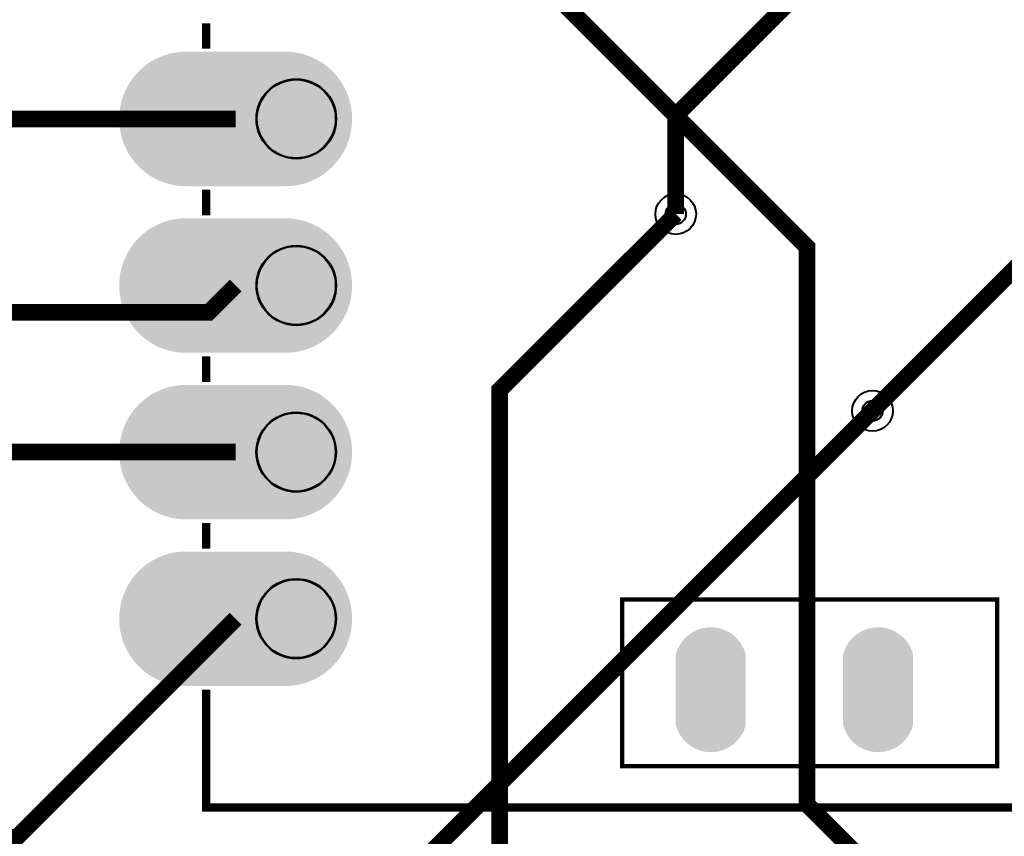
# Model space of a CAD drawing. Header units: millimetres. Extents: x -33 to 33, y -33 to 69.
# Drawn here: x 10 to 25.01, y 46.01 to 58.46 of the extents above; entities that cross this region are included whole.
import ezdxf

# ---------------------------------------------------------------- set-up
doc = ezdxf.new("R2010")
doc.units = ezdxf.units.MM
for name, color, linetype, true_color in [('BottomLayer', 7, 'Continuous', 0x0000ff), ('BottomSolderMaskLayer', 7, 'Continuous', 0xaa00ff), ('Hole', 7, 'Continuous', 0x222222), ('Multi-Layer', 7, 'Continuous', 0xc0c0c0), ('TopLayer', 7, 'Continuous', 0xff0000), ('TopPasteMaskLayer', 7, 'Continuous', 0x808080), ('TopSilkLayer', 7, 'Continuous', 0xffcc00), ('TopSolderMaskLayer', 7, 'Continuous', 0x800080)]:
    doc.layers.add(name, color=color, linetype=linetype, true_color=true_color)

msp = doc.modelspace()

# ---------------------------------------------------------------- hatches: boundary and pattern name
at = {"layer": 'BottomSolderMaskLayer'}
for points in [[(12.53, 55.925), (12.48, 55.926), (12.429, 55.93), (12.379, 55.936), (12.329, 55.945), (12.28, 55.957), (12.232, 55.971), (12.184, 55.987), (12.137, 56.006), (12.09, 56.027), (12.045, 56.05), (12.002, 56.075), (11.959, 56.103), (11.918, 56.133), (11.879, 56.165), (11.841, 56.199), (11.804, 56.234), (11.77, 56.272), (11.738, 56.311), (11.707, 56.352), (11.679, 56.394), (11.652, 56.437), (11.628, 56.482), (11.606, 56.528), (11.586, 56.576), (11.569, 56.624), (11.554, 56.672), (11.542, 56.722), (11.532, 56.772), (11.524, 56.822), (11.519, 56.873), (11.517, 56.924), (11.517, 56.975), (11.519, 57.027), (11.524, 57.077), (11.532, 57.128), (11.542, 57.178), (11.554, 57.228), (11.569, 57.276), (11.586, 57.324), (11.606, 57.371), (11.628, 57.418), (11.652, 57.462), (11.679, 57.506), (11.707, 57.548), (11.738, 57.589), (11.77, 57.628), (11.804, 57.666), (11.841, 57.701), (11.879, 57.735), (11.918, 57.767), (11.959, 57.797), (12.002, 57.825), (12.045, 57.85), (12.09, 57.873), (12.137, 57.894), (12.184, 57.913), (12.232, 57.929), (12.28, 57.943), (12.329, 57.955), (12.379, 57.963), (12.429, 57.97), (12.48, 57.974), (12.53, 57.975), (14.053, 57.975), (14.104, 57.974), (14.154, 57.97), (14.204, 57.963), (14.254, 57.955), (14.303, 57.943), (14.352, 57.929), (14.4, 57.913), (14.447, 57.894), (14.493, 57.873), (14.538, 57.85), (14.582, 57.825), (14.624, 57.797), (14.665, 57.767), (14.705, 57.735), (14.743, 57.701), (14.779, 57.666), (14.813, 57.628), (14.846, 57.589), (14.877, 57.548), (14.905, 57.506), (14.931, 57.462), (14.956, 57.418), (14.978, 57.371), (14.997, 57.324), (15.014, 57.276), (15.029, 57.228), (15.042, 57.178), (15.052, 57.128), (15.059, 57.077), (15.064, 57.027), (15.067, 56.975), (15.067, 56.924), (15.064, 56.873), (15.059, 56.822), (15.052, 56.772), (15.042, 56.722), (15.029, 56.672), (15.014, 56.624), (14.997, 56.576), (14.978, 56.528), (14.956, 56.482), (14.931, 56.437), (14.905, 56.394), (14.877, 56.352), (14.846, 56.311), (14.813, 56.272), (14.779, 56.234), (14.743, 56.199), (14.705, 56.165), (14.665, 56.133), (14.624, 56.103), (14.582, 56.075), (14.538, 56.05), (14.493, 56.027), (14.447, 56.006), (14.4, 55.987), (14.352, 55.971), (14.303, 55.957), (14.254, 55.945), (14.204, 55.936), (14.154, 55.93), (14.104, 55.926), (14.053, 55.925)], [(12.53, 53.385), (12.48, 53.386), (12.429, 53.39), (12.379, 53.396), (12.329, 53.405), (12.28, 53.417), (12.231, 53.431), (12.184, 53.447), (12.136, 53.466), (12.09, 53.487), (12.045, 53.51), (12.002, 53.535), (11.959, 53.563), (11.918, 53.593), (11.879, 53.625), (11.841, 53.659), (11.804, 53.694), (11.77, 53.732), (11.738, 53.771), (11.707, 53.812), (11.679, 53.854), (11.652, 53.898), (11.628, 53.942), (11.606, 53.988), (11.586, 54.036), (11.569, 54.084), (11.554, 54.132), (11.542, 54.182), (11.532, 54.232), (11.524, 54.283), (11.519, 54.333), (11.517, 54.384), (11.517, 54.435), (11.519, 54.487), (11.524, 54.537), (11.532, 54.588), (11.542, 54.638), (11.554, 54.688), (11.569, 54.736), (11.586, 54.784), (11.606, 54.831), (11.628, 54.878), (11.652, 54.922), (11.679, 54.966), (11.707, 55.008), (11.738, 55.049), (11.77, 55.088), (11.804, 55.126), (11.841, 55.161), (11.879, 55.195), (11.918, 55.227), (11.959, 55.257), (12.002, 55.285), (12.045, 55.31), (12.09, 55.333), (12.136, 55.354), (12.184, 55.373), (12.231, 55.389), (12.28, 55.403), (12.329, 55.415), (12.379, 55.423), (12.429, 55.43), (12.48, 55.434), (12.53, 55.435), (14.053, 55.435), (14.104, 55.434), (14.154, 55.43), (14.204, 55.423), (14.254, 55.415), (14.303, 55.403), (14.352, 55.389), (14.4, 55.373), (14.447, 55.354), (14.493, 55.333), (14.538, 55.31), (14.582, 55.285), (14.624, 55.257), (14.665, 55.227), (14.705, 55.195), (14.743, 55.161), (14.779, 55.126), (14.813, 55.088), (14.846, 55.049), (14.876, 55.008), (14.905, 54.966), (14.931, 54.922), (14.956, 54.878), (14.977, 54.831), (14.997, 54.784), (15.014, 54.736), (15.029, 54.688), (15.042, 54.638), (15.052, 54.588), (15.059, 54.537), (15.064, 54.487), (15.067, 54.435), (15.067, 54.384), (15.064, 54.333), (15.059, 54.283), (15.052, 54.232), (15.042, 54.182), (15.029, 54.132), (15.014, 54.084), (14.997, 54.036), (14.977, 53.988), (14.956, 53.942), (14.931, 53.898), (14.905, 53.854), (14.876, 53.812), (14.846, 53.771), (14.813, 53.732), (14.779, 53.694), (14.743, 53.659), (14.705, 53.625), (14.665, 53.593), (14.624, 53.563), (14.582, 53.535), (14.538, 53.51), (14.493, 53.487), (14.447, 53.466), (14.4, 53.447), (14.352, 53.431), (14.303, 53.417), (14.254, 53.405), (14.204, 53.396), (14.154, 53.39), (14.104, 53.386), (14.053, 53.385)], [(12.53, 50.845), (12.48, 50.846), (12.429, 50.85), (12.379, 50.856), (12.329, 50.865), (12.28, 50.877), (12.232, 50.891), (12.184, 50.907), (12.137, 50.926), (12.09, 50.947), (12.045, 50.97), (12.002, 50.995), (11.959, 51.023), (11.918, 51.053), (11.879, 51.085), (11.841, 51.119), (11.804, 51.154), (11.77, 51.192), (11.738, 51.231), (11.707, 51.272), (11.679, 51.314), (11.652, 51.358), (11.628, 51.402), (11.606, 51.448), (11.586, 51.496), (11.569, 51.544), (11.554, 51.592), (11.542, 51.642), (11.532, 51.692), (11.524, 51.743), (11.519, 51.793), (11.517, 51.844), (11.517, 51.895), (11.519, 51.947), (11.524, 51.997), (11.532, 52.048), (11.542, 52.098), (11.554, 52.148), (11.569, 52.196), (11.586, 52.244), (11.606, 52.291), (11.628, 52.338), (11.652, 52.382), (11.679, 52.426), (11.707, 52.468), (11.738, 52.509), (11.77, 52.548), (11.804, 52.586), (11.841, 52.621), (11.879, 52.655), (11.918, 52.687), (11.959, 52.717), (12.002, 52.745), (12.045, 52.77), (12.09, 52.793), (12.137, 52.814), (12.184, 52.833), (12.232, 52.849), (12.28, 52.863), (12.329, 52.875), (12.379, 52.883), (12.429, 52.89), (12.48, 52.894), (12.53, 52.895), (14.053, 52.895), (14.104, 52.894), (14.154, 52.89), (14.204, 52.883), (14.254, 52.875), (14.303, 52.863), (14.352, 52.849), (14.4, 52.833), (14.447, 52.814), (14.493, 52.793), (14.538, 52.77), (14.582, 52.745), (14.624, 52.717), (14.665, 52.687), (14.705, 52.655), (14.743, 52.621), (14.779, 52.586), (14.813, 52.548), (14.846, 52.509), (14.876, 52.468), (14.905, 52.426), (14.931, 52.382), (14.956, 52.338), (14.977, 52.291), (14.997, 52.244), (15.014, 52.196), (15.029, 52.148), (15.042, 52.098), (15.052, 52.048), (15.059, 51.997), (15.064, 51.947), (15.067, 51.895), (15.067, 51.844), (15.064, 51.793), (15.059, 51.743), (15.052, 51.692), (15.042, 51.642), (15.029, 51.592), (15.014, 51.544), (14.997, 51.496), (14.977, 51.448), (14.956, 51.402), (14.931, 51.358), (14.905, 51.314), (14.876, 51.272), (14.846, 51.231), (14.813, 51.192), (14.779, 51.154), (14.743, 51.119), (14.705, 51.085), (14.665, 51.053), (14.624, 51.023), (14.582, 50.995), (14.538, 50.97), (14.493, 50.947), (14.447, 50.926), (14.4, 50.907), (14.352, 50.891), (14.303, 50.877), (14.254, 50.865), (14.204, 50.856), (14.154, 50.85), (14.104, 50.846), (14.053, 50.845)], [(12.53, 48.305), (12.48, 48.306), (12.429, 48.31), (12.379, 48.316), (12.329, 48.325), (12.28, 48.337), (12.232, 48.351), (12.184, 48.367), (12.137, 48.386), (12.09, 48.407), (12.045, 48.43), (12.002, 48.455), (11.959, 48.483), (11.918, 48.513), (11.879, 48.545), (11.841, 48.579), (11.804, 48.614), (11.77, 48.652), (11.738, 48.691), (11.707, 48.732), (11.679, 48.774), (11.652, 48.818), (11.628, 48.862), (11.606, 48.908), (11.586, 48.956), (11.569, 49.004), (11.554, 49.052), (11.542, 49.102), (11.532, 49.152), (11.524, 49.203), (11.519, 49.253), (11.517, 49.305), (11.517, 49.355), (11.519, 49.407), (11.524, 49.457), (11.532, 49.508), (11.542, 49.558), (11.554, 49.608), (11.569, 49.656), (11.586, 49.704), (11.606, 49.751), (11.628, 49.798), (11.652, 49.842), (11.679, 49.886), (11.707, 49.928), (11.738, 49.969), (11.77, 50.008), (11.804, 50.046), (11.841, 50.081), (11.879, 50.115), (11.918, 50.147), (11.959, 50.177), (12.002, 50.205), (12.045, 50.23), (12.09, 50.253), (12.137, 50.274), (12.184, 50.293), (12.232, 50.309), (12.28, 50.323), (12.329, 50.335), (12.379, 50.343), (12.429, 50.35), (12.48, 50.354), (12.53, 50.355), (14.053, 50.355), (14.104, 50.354), (14.154, 50.35), (14.204, 50.343), (14.254, 50.335), (14.303, 50.323), (14.352, 50.309), (14.4, 50.293), (14.447, 50.274), (14.493, 50.253), (14.538, 50.23), (14.582, 50.205), (14.624, 50.177), (14.665, 50.147), (14.705, 50.115), (14.743, 50.081), (14.779, 50.046), (14.813, 50.008), (14.846, 49.969), (14.876, 49.928), (14.905, 49.886), (14.931, 49.842), (14.956, 49.798), (14.977, 49.751), (14.997, 49.704), (15.014, 49.656), (15.029, 49.608), (15.042, 49.558), (15.052, 49.508), (15.059, 49.457), (15.064, 49.407), (15.067, 49.355), (15.067, 49.305), (15.064, 49.253), (15.059, 49.203), (15.052, 49.152), (15.042, 49.102), (15.029, 49.052), (15.014, 49.004), (14.997, 48.956), (14.977, 48.908), (14.956, 48.862), (14.931, 48.818), (14.905, 48.774), (14.876, 48.732), (14.846, 48.691), (14.813, 48.652), (14.779, 48.614), (14.743, 48.579), (14.705, 48.545), (14.665, 48.513), (14.624, 48.483), (14.582, 48.455), (14.538, 48.43), (14.493, 48.407), (14.447, 48.386), (14.4, 48.367), (14.352, 48.351), (14.303, 48.337), (14.254, 48.325), (14.204, 48.316), (14.154, 48.31), (14.104, 48.306), (14.053, 48.305)]]:
    msp.add_hatch(color=256, dxfattribs=at).paths.add_polyline_path(points)
at = {"layer": 'Multi-Layer'}
for points in [[(12.541, 55.95), (12.492, 55.952), (12.442, 55.956), (12.392, 55.962), (12.343, 55.97), (12.295, 55.981), (12.247, 55.995), (12.199, 56.011), (12.153, 56.029), (12.108, 56.049), (12.063, 56.072), (12.02, 56.097), (11.978, 56.124), (11.938, 56.153), (11.899, 56.184), (11.861, 56.217), (11.826, 56.252), (11.792, 56.289), (11.76, 56.327), (11.73, 56.366), (11.702, 56.408), (11.676, 56.45), (11.652, 56.494), (11.63, 56.539), (11.611, 56.585), (11.594, 56.632), (11.579, 56.679), (11.567, 56.728), (11.557, 56.776), (11.55, 56.826), (11.545, 56.875), (11.542, 56.925), (11.542, 56.975), (11.545, 57.025), (11.55, 57.074), (11.557, 57.124), (11.567, 57.172), (11.579, 57.221), (11.594, 57.268), (11.611, 57.315), (11.63, 57.361), (11.652, 57.406), (11.676, 57.45), (11.702, 57.492), (11.73, 57.533), (11.76, 57.573), (11.792, 57.611), (11.826, 57.648), (11.861, 57.683), (11.899, 57.716), (11.938, 57.747), (11.978, 57.776), (12.02, 57.803), (12.063, 57.828), (12.108, 57.85), (12.153, 57.871), (12.199, 57.889), (12.247, 57.905), (12.295, 57.919), (12.343, 57.93), (12.392, 57.938), (12.442, 57.945), (12.492, 57.948), (12.541, 57.949), (14.042, 57.949), (14.092, 57.948), (14.142, 57.945), (14.191, 57.938), (14.24, 57.93), (14.289, 57.919), (14.337, 57.905), (14.384, 57.889), (14.431, 57.871), (14.476, 57.85), (14.52, 57.828), (14.563, 57.803), (14.605, 57.776), (14.646, 57.747), (14.685, 57.716), (14.722, 57.683), (14.758, 57.648), (14.792, 57.611), (14.824, 57.573), (14.854, 57.533), (14.882, 57.492), (14.908, 57.45), (14.932, 57.406), (14.953, 57.361), (14.973, 57.315), (14.99, 57.268), (15.004, 57.221), (15.017, 57.172), (15.027, 57.124), (15.034, 57.074), (15.039, 57.025), (15.042, 56.975), (15.042, 56.925), (15.039, 56.875), (15.034, 56.826), (15.027, 56.776), (15.017, 56.728), (15.004, 56.679), (14.99, 56.632), (14.973, 56.585), (14.953, 56.539), (14.932, 56.494), (14.908, 56.45), (14.882, 56.408), (14.854, 56.366), (14.824, 56.327), (14.792, 56.289), (14.758, 56.252), (14.722, 56.217), (14.685, 56.184), (14.646, 56.153), (14.605, 56.124), (14.563, 56.097), (14.52, 56.072), (14.476, 56.049), (14.431, 56.029), (14.384, 56.011), (14.337, 55.995), (14.289, 55.981), (14.24, 55.97), (14.191, 55.962), (14.142, 55.956), (14.092, 55.952), (14.042, 55.95)], [(12.541, 53.41), (12.491, 53.412), (12.442, 53.416), (12.392, 53.422), (12.343, 53.43), (12.295, 53.441), (12.247, 53.455), (12.199, 53.471), (12.153, 53.489), (12.108, 53.509), (12.063, 53.532), (12.02, 53.557), (11.978, 53.584), (11.938, 53.613), (11.899, 53.644), (11.861, 53.677), (11.826, 53.712), (11.792, 53.749), (11.76, 53.787), (11.73, 53.826), (11.702, 53.868), (11.676, 53.91), (11.652, 53.954), (11.63, 53.999), (11.611, 54.045), (11.594, 54.092), (11.579, 54.139), (11.567, 54.188), (11.557, 54.236), (11.55, 54.286), (11.545, 54.335), (11.542, 54.385), (11.542, 54.435), (11.545, 54.485), (11.55, 54.534), (11.557, 54.584), (11.567, 54.632), (11.579, 54.681), (11.594, 54.728), (11.611, 54.775), (11.63, 54.821), (11.652, 54.866), (11.676, 54.91), (11.702, 54.952), (11.73, 54.993), (11.76, 55.033), (11.792, 55.071), (11.826, 55.108), (11.861, 55.143), (11.899, 55.176), (11.938, 55.207), (11.978, 55.236), (12.02, 55.263), (12.063, 55.288), (12.108, 55.31), (12.153, 55.331), (12.199, 55.349), (12.247, 55.365), (12.295, 55.379), (12.343, 55.39), (12.392, 55.398), (12.442, 55.405), (12.491, 55.408), (12.541, 55.409), (14.042, 55.409), (14.092, 55.408), (14.142, 55.405), (14.191, 55.398), (14.24, 55.39), (14.289, 55.379), (14.337, 55.365), (14.384, 55.349), (14.43, 55.331), (14.476, 55.31), (14.52, 55.288), (14.563, 55.263), (14.605, 55.236), (14.646, 55.207), (14.685, 55.176), (14.722, 55.143), (14.758, 55.108), (14.792, 55.071), (14.824, 55.033), (14.854, 54.993), (14.882, 54.952), (14.908, 54.91), (14.932, 54.866), (14.953, 54.821), (14.973, 54.775), (14.99, 54.728), (15.004, 54.681), (15.017, 54.632), (15.027, 54.584), (15.034, 54.534), (15.039, 54.485), (15.041, 54.435), (15.041, 54.385), (15.039, 54.335), (15.034, 54.286), (15.027, 54.236), (15.017, 54.188), (15.004, 54.139), (14.99, 54.092), (14.973, 54.045), (14.953, 53.999), (14.932, 53.954), (14.908, 53.91), (14.882, 53.868), (14.854, 53.826), (14.824, 53.787), (14.792, 53.749), (14.758, 53.712), (14.722, 53.677), (14.685, 53.644), (14.646, 53.613), (14.605, 53.584), (14.563, 53.557), (14.52, 53.532), (14.476, 53.509), (14.43, 53.489), (14.384, 53.471), (14.337, 53.455), (14.289, 53.441), (14.24, 53.43), (14.191, 53.422), (14.142, 53.416), (14.092, 53.412), (14.042, 53.41)], [(12.541, 50.87), (12.491, 50.872), (12.442, 50.876), (12.392, 50.882), (12.343, 50.89), (12.295, 50.901), (12.247, 50.915), (12.199, 50.931), (12.153, 50.949), (12.108, 50.969), (12.063, 50.992), (12.02, 51.017), (11.978, 51.044), (11.938, 51.073), (11.899, 51.104), (11.861, 51.137), (11.826, 51.172), (11.792, 51.209), (11.76, 51.247), (11.73, 51.286), (11.702, 51.328), (11.676, 51.37), (11.652, 51.414), (11.63, 51.459), (11.611, 51.505), (11.594, 51.552), (11.579, 51.599), (11.567, 51.647), (11.557, 51.696), (11.55, 51.746), (11.545, 51.795), (11.542, 51.845), (11.542, 51.895), (11.545, 51.945), (11.55, 51.994), (11.557, 52.044), (11.567, 52.092), (11.579, 52.141), (11.594, 52.188), (11.611, 52.235), (11.63, 52.281), (11.652, 52.326), (11.676, 52.37), (11.702, 52.412), (11.73, 52.453), (11.76, 52.493), (11.792, 52.531), (11.826, 52.568), (11.861, 52.603), (11.899, 52.636), (11.938, 52.667), (11.978, 52.696), (12.02, 52.723), (12.063, 52.748), (12.108, 52.77), (12.153, 52.791), (12.199, 52.809), (12.247, 52.825), (12.295, 52.839), (12.343, 52.85), (12.392, 52.858), (12.442, 52.865), (12.491, 52.868), (12.541, 52.869), (14.042, 52.869), (14.092, 52.868), (14.142, 52.865), (14.191, 52.858), (14.24, 52.85), (14.289, 52.839), (14.337, 52.825), (14.384, 52.809), (14.431, 52.791), (14.476, 52.77), (14.52, 52.748), (14.563, 52.723), (14.605, 52.696), (14.646, 52.667), (14.685, 52.636), (14.722, 52.603), (14.758, 52.568), (14.792, 52.531), (14.824, 52.493), (14.854, 52.453), (14.882, 52.412), (14.908, 52.37), (14.932, 52.326), (14.953, 52.281), (14.973, 52.235), (14.99, 52.188), (15.004, 52.141), (15.017, 52.092), (15.027, 52.044), (15.034, 51.994), (15.039, 51.945), (15.041, 51.895), (15.041, 51.845), (15.039, 51.795), (15.034, 51.746), (15.027, 51.696), (15.017, 51.647), (15.004, 51.599), (14.99, 51.552), (14.973, 51.505), (14.953, 51.459), (14.932, 51.414), (14.908, 51.37), (14.882, 51.328), (14.854, 51.286), (14.824, 51.247), (14.792, 51.209), (14.758, 51.172), (14.722, 51.137), (14.685, 51.104), (14.646, 51.073), (14.605, 51.044), (14.563, 51.017), (14.52, 50.992), (14.476, 50.969), (14.431, 50.949), (14.384, 50.931), (14.337, 50.915), (14.289, 50.901), (14.24, 50.89), (14.191, 50.882), (14.142, 50.876), (14.092, 50.872), (14.042, 50.87)], [(12.541, 48.331), (12.491, 48.332), (12.442, 48.336), (12.392, 48.342), (12.343, 48.35), (12.295, 48.361), (12.247, 48.375), (12.199, 48.391), (12.153, 48.409), (12.108, 48.429), (12.063, 48.452), (12.02, 48.477), (11.978, 48.504), (11.938, 48.533), (11.899, 48.564), (11.861, 48.597), (11.826, 48.632), (11.792, 48.669), (11.76, 48.707), (11.73, 48.747), (11.702, 48.788), (11.676, 48.83), (11.652, 48.874), (11.63, 48.919), (11.611, 48.965), (11.594, 49.012), (11.579, 49.059), (11.567, 49.108), (11.557, 49.156), (11.55, 49.206), (11.545, 49.255), (11.542, 49.305), (11.542, 49.355), (11.545, 49.405), (11.55, 49.454), (11.557, 49.504), (11.567, 49.552), (11.579, 49.601), (11.594, 49.648), (11.611, 49.695), (11.63, 49.741), (11.652, 49.786), (11.676, 49.83), (11.702, 49.872), (11.73, 49.913), (11.76, 49.953), (11.792, 49.991), (11.826, 50.028), (11.861, 50.063), (11.899, 50.096), (11.938, 50.127), (11.978, 50.156), (12.02, 50.183), (12.063, 50.208), (12.108, 50.23), (12.153, 50.251), (12.199, 50.269), (12.247, 50.285), (12.295, 50.299), (12.343, 50.31), (12.392, 50.318), (12.442, 50.325), (12.491, 50.328), (12.541, 50.329), (14.042, 50.329), (14.092, 50.328), (14.142, 50.325), (14.191, 50.318), (14.24, 50.31), (14.289, 50.299), (14.337, 50.285), (14.384, 50.269), (14.431, 50.251), (14.476, 50.23), (14.52, 50.208), (14.563, 50.183), (14.605, 50.156), (14.646, 50.127), (14.685, 50.096), (14.722, 50.063), (14.758, 50.028), (14.792, 49.991), (14.824, 49.953), (14.854, 49.913), (14.882, 49.872), (14.908, 49.83), (14.932, 49.786), (14.953, 49.741), (14.973, 49.695), (14.99, 49.648), (15.004, 49.601), (15.017, 49.552), (15.027, 49.504), (15.034, 49.454), (15.039, 49.405), (15.041, 49.355), (15.041, 49.305), (15.039, 49.255), (15.034, 49.206), (15.027, 49.156), (15.017, 49.108), (15.004, 49.059), (14.99, 49.012), (14.973, 48.965), (14.953, 48.919), (14.932, 48.874), (14.908, 48.83), (14.882, 48.788), (14.854, 48.747), (14.824, 48.707), (14.792, 48.669), (14.758, 48.632), (14.722, 48.597), (14.685, 48.564), (14.646, 48.533), (14.605, 48.504), (14.563, 48.477), (14.52, 48.452), (14.476, 48.429), (14.431, 48.409), (14.384, 48.391), (14.337, 48.375), (14.289, 48.361), (14.24, 48.35), (14.191, 48.342), (14.142, 48.336), (14.092, 48.332), (14.042, 48.331)]]:
    msp.add_hatch(color=256, dxfattribs=at).paths.add_polyline_path(points)
at = {"layer": 'TopLayer'}
for points in [[(21.043, 47.74, -0.785398), (20.027, 47.74), (20.027, 48.756, -0.785398), (21.043, 48.756)], [(23.593, 47.74, -0.785398), (22.577, 47.74), (22.577, 48.756, -0.785398), (23.593, 48.756)]]:
    msp.add_hatch(color=256, dxfattribs=at).paths.add_polyline_path(points)
at = {"layer": 'TopPasteMaskLayer'}
for points in [[(21.043, 47.74, -0.785398), (20.027, 47.74), (20.027, 48.756, -0.785398), (21.043, 48.756)], [(23.593, 47.74, -0.785398), (22.577, 47.74), (22.577, 48.756, -0.785398), (23.593, 48.756)]]:
    msp.add_hatch(color=256, dxfattribs=at).paths.add_polyline_path(points)
at = {"layer": 'TopSolderMaskLayer'}
for points in [[(12.53, 55.925), (12.48, 55.926), (12.429, 55.93), (12.379, 55.936), (12.329, 55.945), (12.28, 55.957), (12.232, 55.971), (12.184, 55.987), (12.137, 56.006), (12.09, 56.027), (12.045, 56.05), (12.002, 56.075), (11.959, 56.103), (11.918, 56.133), (11.879, 56.165), (11.841, 56.199), (11.804, 56.234), (11.77, 56.272), (11.738, 56.311), (11.707, 56.352), (11.679, 56.394), (11.652, 56.437), (11.628, 56.482), (11.606, 56.528), (11.586, 56.576), (11.569, 56.624), (11.554, 56.672), (11.542, 56.722), (11.532, 56.772), (11.524, 56.822), (11.519, 56.873), (11.517, 56.924), (11.517, 56.975), (11.519, 57.027), (11.524, 57.077), (11.532, 57.128), (11.542, 57.178), (11.554, 57.228), (11.569, 57.276), (11.586, 57.324), (11.606, 57.371), (11.628, 57.418), (11.652, 57.462), (11.679, 57.506), (11.707, 57.548), (11.738, 57.589), (11.77, 57.628), (11.804, 57.666), (11.841, 57.701), (11.879, 57.735), (11.918, 57.767), (11.959, 57.797), (12.002, 57.825), (12.045, 57.85), (12.09, 57.873), (12.137, 57.894), (12.184, 57.913), (12.232, 57.929), (12.28, 57.943), (12.329, 57.955), (12.379, 57.963), (12.429, 57.97), (12.48, 57.974), (12.53, 57.975), (14.053, 57.975), (14.104, 57.974), (14.154, 57.97), (14.204, 57.963), (14.254, 57.955), (14.303, 57.943), (14.352, 57.929), (14.4, 57.913), (14.447, 57.894), (14.493, 57.873), (14.538, 57.85), (14.582, 57.825), (14.624, 57.797), (14.665, 57.767), (14.705, 57.735), (14.743, 57.701), (14.779, 57.666), (14.813, 57.628), (14.846, 57.589), (14.877, 57.548), (14.905, 57.506), (14.931, 57.462), (14.956, 57.418), (14.978, 57.371), (14.997, 57.324), (15.014, 57.276), (15.029, 57.228), (15.042, 57.178), (15.052, 57.128), (15.059, 57.077), (15.064, 57.027), (15.067, 56.975), (15.067, 56.924), (15.064, 56.873), (15.059, 56.822), (15.052, 56.772), (15.042, 56.722), (15.029, 56.672), (15.014, 56.624), (14.997, 56.576), (14.978, 56.528), (14.956, 56.482), (14.931, 56.437), (14.905, 56.394), (14.877, 56.352), (14.846, 56.311), (14.813, 56.272), (14.779, 56.234), (14.743, 56.199), (14.705, 56.165), (14.665, 56.133), (14.624, 56.103), (14.582, 56.075), (14.538, 56.05), (14.493, 56.027), (14.447, 56.006), (14.4, 55.987), (14.352, 55.971), (14.303, 55.957), (14.254, 55.945), (14.204, 55.936), (14.154, 55.93), (14.104, 55.926), (14.053, 55.925)], [(12.53, 53.385), (12.48, 53.386), (12.429, 53.39), (12.379, 53.396), (12.329, 53.405), (12.28, 53.417), (12.231, 53.431), (12.184, 53.447), (12.136, 53.466), (12.09, 53.487), (12.045, 53.51), (12.002, 53.535), (11.959, 53.563), (11.918, 53.593), (11.879, 53.625), (11.841, 53.659), (11.804, 53.694), (11.77, 53.732), (11.738, 53.771), (11.707, 53.812), (11.679, 53.854), (11.652, 53.898), (11.628, 53.942), (11.606, 53.988), (11.586, 54.036), (11.569, 54.084), (11.554, 54.132), (11.542, 54.182), (11.532, 54.232), (11.524, 54.283), (11.519, 54.333), (11.517, 54.384), (11.517, 54.435), (11.519, 54.487), (11.524, 54.537), (11.532, 54.588), (11.542, 54.638), (11.554, 54.688), (11.569, 54.736), (11.586, 54.784), (11.606, 54.831), (11.628, 54.878), (11.652, 54.922), (11.679, 54.966), (11.707, 55.008), (11.738, 55.049), (11.77, 55.088), (11.804, 55.126), (11.841, 55.161), (11.879, 55.195), (11.918, 55.227), (11.959, 55.257), (12.002, 55.285), (12.045, 55.31), (12.09, 55.333), (12.136, 55.354), (12.184, 55.373), (12.231, 55.389), (12.28, 55.403), (12.329, 55.415), (12.379, 55.423), (12.429, 55.43), (12.48, 55.434), (12.53, 55.435), (14.053, 55.435), (14.104, 55.434), (14.154, 55.43), (14.204, 55.423), (14.254, 55.415), (14.303, 55.403), (14.352, 55.389), (14.4, 55.373), (14.447, 55.354), (14.493, 55.333), (14.538, 55.31), (14.582, 55.285), (14.624, 55.257), (14.665, 55.227), (14.705, 55.195), (14.743, 55.161), (14.779, 55.126), (14.813, 55.088), (14.846, 55.049), (14.876, 55.008), (14.905, 54.966), (14.931, 54.922), (14.956, 54.878), (14.977, 54.831), (14.997, 54.784), (15.014, 54.736), (15.029, 54.688), (15.042, 54.638), (15.052, 54.588), (15.059, 54.537), (15.064, 54.487), (15.067, 54.435), (15.067, 54.384), (15.064, 54.333), (15.059, 54.283), (15.052, 54.232), (15.042, 54.182), (15.029, 54.132), (15.014, 54.084), (14.997, 54.036), (14.977, 53.988), (14.956, 53.942), (14.931, 53.898), (14.905, 53.854), (14.876, 53.812), (14.846, 53.771), (14.813, 53.732), (14.779, 53.694), (14.743, 53.659), (14.705, 53.625), (14.665, 53.593), (14.624, 53.563), (14.582, 53.535), (14.538, 53.51), (14.493, 53.487), (14.447, 53.466), (14.4, 53.447), (14.352, 53.431), (14.303, 53.417), (14.254, 53.405), (14.204, 53.396), (14.154, 53.39), (14.104, 53.386), (14.053, 53.385)], [(12.53, 50.845), (12.48, 50.846), (12.429, 50.85), (12.379, 50.856), (12.329, 50.865), (12.28, 50.877), (12.232, 50.891), (12.184, 50.907), (12.137, 50.926), (12.09, 50.947), (12.045, 50.97), (12.002, 50.995), (11.959, 51.023), (11.918, 51.053), (11.879, 51.085), (11.841, 51.119), (11.804, 51.154), (11.77, 51.192), (11.738, 51.231), (11.707, 51.272), (11.679, 51.314), (11.652, 51.358), (11.628, 51.402), (11.606, 51.448), (11.586, 51.496), (11.569, 51.544), (11.554, 51.592), (11.542, 51.642), (11.532, 51.692), (11.524, 51.743), (11.519, 51.793), (11.517, 51.844), (11.517, 51.895), (11.519, 51.947), (11.524, 51.997), (11.532, 52.048), (11.542, 52.098), (11.554, 52.148), (11.569, 52.196), (11.586, 52.244), (11.606, 52.291), (11.628, 52.338), (11.652, 52.382), (11.679, 52.426), (11.707, 52.468), (11.738, 52.509), (11.77, 52.548), (11.804, 52.586), (11.841, 52.621), (11.879, 52.655), (11.918, 52.687), (11.959, 52.717), (12.002, 52.745), (12.045, 52.77), (12.09, 52.793), (12.137, 52.814), (12.184, 52.833), (12.232, 52.849), (12.28, 52.863), (12.329, 52.875), (12.379, 52.883), (12.429, 52.89), (12.48, 52.894), (12.53, 52.895), (14.053, 52.895), (14.104, 52.894), (14.154, 52.89), (14.204, 52.883), (14.254, 52.875), (14.303, 52.863), (14.352, 52.849), (14.4, 52.833), (14.447, 52.814), (14.493, 52.793), (14.538, 52.77), (14.582, 52.745), (14.624, 52.717), (14.665, 52.687), (14.705, 52.655), (14.743, 52.621), (14.779, 52.586), (14.813, 52.548), (14.846, 52.509), (14.876, 52.468), (14.905, 52.426), (14.931, 52.382), (14.956, 52.338), (14.977, 52.291), (14.997, 52.244), (15.014, 52.196), (15.029, 52.148), (15.042, 52.098), (15.052, 52.048), (15.059, 51.997), (15.064, 51.947), (15.067, 51.895), (15.067, 51.844), (15.064, 51.793), (15.059, 51.743), (15.052, 51.692), (15.042, 51.642), (15.029, 51.592), (15.014, 51.544), (14.997, 51.496), (14.977, 51.448), (14.956, 51.402), (14.931, 51.358), (14.905, 51.314), (14.876, 51.272), (14.846, 51.231), (14.813, 51.192), (14.779, 51.154), (14.743, 51.119), (14.705, 51.085), (14.665, 51.053), (14.624, 51.023), (14.582, 50.995), (14.538, 50.97), (14.493, 50.947), (14.447, 50.926), (14.4, 50.907), (14.352, 50.891), (14.303, 50.877), (14.254, 50.865), (14.204, 50.856), (14.154, 50.85), (14.104, 50.846), (14.053, 50.845)], [(12.53, 48.305), (12.48, 48.306), (12.429, 48.31), (12.379, 48.316), (12.329, 48.325), (12.28, 48.337), (12.232, 48.351), (12.184, 48.367), (12.137, 48.386), (12.09, 48.407), (12.045, 48.43), (12.002, 48.455), (11.959, 48.483), (11.918, 48.513), (11.879, 48.545), (11.841, 48.579), (11.804, 48.614), (11.77, 48.652), (11.738, 48.691), (11.707, 48.732), (11.679, 48.774), (11.652, 48.818), (11.628, 48.862), (11.606, 48.908), (11.586, 48.956), (11.569, 49.004), (11.554, 49.052), (11.542, 49.102), (11.532, 49.152), (11.524, 49.203), (11.519, 49.253), (11.517, 49.305), (11.517, 49.355), (11.519, 49.407), (11.524, 49.457), (11.532, 49.508), (11.542, 49.558), (11.554, 49.608), (11.569, 49.656), (11.586, 49.704), (11.606, 49.751), (11.628, 49.798), (11.652, 49.842), (11.679, 49.886), (11.707, 49.928), (11.738, 49.969), (11.77, 50.008), (11.804, 50.046), (11.841, 50.081), (11.879, 50.115), (11.918, 50.147), (11.959, 50.177), (12.002, 50.205), (12.045, 50.23), (12.09, 50.253), (12.137, 50.274), (12.184, 50.293), (12.232, 50.309), (12.28, 50.323), (12.329, 50.335), (12.379, 50.343), (12.429, 50.35), (12.48, 50.354), (12.53, 50.355), (14.053, 50.355), (14.104, 50.354), (14.154, 50.35), (14.204, 50.343), (14.254, 50.335), (14.303, 50.323), (14.352, 50.309), (14.4, 50.293), (14.447, 50.274), (14.493, 50.253), (14.538, 50.23), (14.582, 50.205), (14.624, 50.177), (14.665, 50.147), (14.705, 50.115), (14.743, 50.081), (14.779, 50.046), (14.813, 50.008), (14.846, 49.969), (14.876, 49.928), (14.905, 49.886), (14.931, 49.842), (14.956, 49.798), (14.977, 49.751), (14.997, 49.704), (15.014, 49.656), (15.029, 49.608), (15.042, 49.558), (15.052, 49.508), (15.059, 49.457), (15.064, 49.407), (15.067, 49.355), (15.067, 49.305), (15.064, 49.253), (15.059, 49.203), (15.052, 49.152), (15.042, 49.102), (15.029, 49.052), (15.014, 49.004), (14.997, 48.956), (14.977, 48.908), (14.956, 48.862), (14.931, 48.818), (14.905, 48.774), (14.876, 48.732), (14.846, 48.691), (14.813, 48.652), (14.779, 48.614), (14.743, 48.579), (14.705, 48.545), (14.665, 48.513), (14.624, 48.483), (14.582, 48.455), (14.538, 48.43), (14.493, 48.407), (14.447, 48.386), (14.4, 48.367), (14.352, 48.351), (14.303, 48.337), (14.254, 48.325), (14.204, 48.316), (14.154, 48.31), (14.104, 48.306), (14.053, 48.305)], [(21.068, 47.715, -0.785398), (20.001, 47.715), (20.001, 48.781, -0.785398), (21.068, 48.781)], [(23.618, 47.715, -0.785398), (22.551, 47.715), (22.551, 48.781, -0.785398), (23.618, 48.781)]]:
    msp.add_hatch(color=256, dxfattribs=at).paths.add_polyline_path(points)

# ---------------------------------------------------------------- linework, layer by layer
at = {"layer": 'BottomLayer', "const_width": 0.254}
for points in [[(20, 55.5), (20, 57), (25, 62)], [(6.6, 29), (6.6, 31.6), (10, 35), (10, 42.5), (12.5, 45), (15.5, 45), (23, 52.5)]]:
    msp.add_lwpolyline(points, dxfattribs=at)
at = {"layer": 'BottomSolderMaskLayer'}
for centre in [(14.216, 56.951), (14.216, 54.411), (14.215, 51.871), (14.215, 49.331)]:
    msp.add_circle(centre, 0.608, dxfattribs=at)
at = {"layer": 'Hole'}
for centre in [(20, 55.5), (23, 52.5)]:
    msp.add_circle(centre, 0.155, dxfattribs=at)
at = {"layer": 'Multi-Layer'}
for centre, radius in [((14.216, 56.951), 0.599), ((20, 55.5), 0.31), ((14.216, 54.411), 0.599), ((23, 52.5), 0.31), ((14.215, 51.871), 0.599), ((14.215, 49.331), 0.599)]:
    msp.add_circle(centre, radius, dxfattribs=at)
at = {"layer": 'TopLayer', "const_width": 0.254}
for points in [[(13.292, 62.02), (14.98, 62.02), (22, 55), (22, 46.5), (24.5, 44)], [(13.292, 56.95), (9.45, 56.95), (8, 55.5)], [(30.208, 56.95), (27.45, 56.95), (23, 52.5)], [(-27.8, 55.81), (-26.81, 55.81), (-25, 54), (12.882, 54), (13.292, 54.41)], [(17.318, 42.966), (17.318, 52.818), (20, 55.5)], [(13.292, 51.87), (-26.4, 51.87), (-27.8, 53.27)], [(-28.25, 35.7), (-29.2, 35.7), (-30.5, 37), (-30.5, 41), (-27.5, 44), (1.5, 44), (3.5, 46), (9.962, 46), (13.292, 49.33)]]:
    msp.add_lwpolyline(points, dxfattribs=at)
at = {"layer": 'TopSilkLayer', "const_width": 0.127}
for points in [[(12.84, 58.41), (12.84, 58.021)], [(12.84, 55.87), (12.84, 55.481)], [(12.84, 53.33), (12.84, 52.941)], [(12.84, 50.79), (12.84, 50.401)], [(12.84, 48.25), (12.84, 46.45), (30.63, 46.45), (30.63, 48.238)]]:
    msp.add_lwpolyline(points, dxfattribs=at)
at = {"layer": 'TopSilkLayer', "const_width": 0.066}
msp.add_lwpolyline([(24.9, 47.083), (19.185, 47.083), (19.185, 49.623), (24.9, 49.623), (24.9, 47.083)], close=True, dxfattribs=at)
at = {"layer": 'TopSolderMaskLayer'}
for centre in [(14.216, 56.951), (14.216, 54.411), (14.215, 51.871), (14.215, 49.331)]:
    msp.add_circle(centre, 0.608, dxfattribs=at)

doc.saveas('drawing.dxf')
